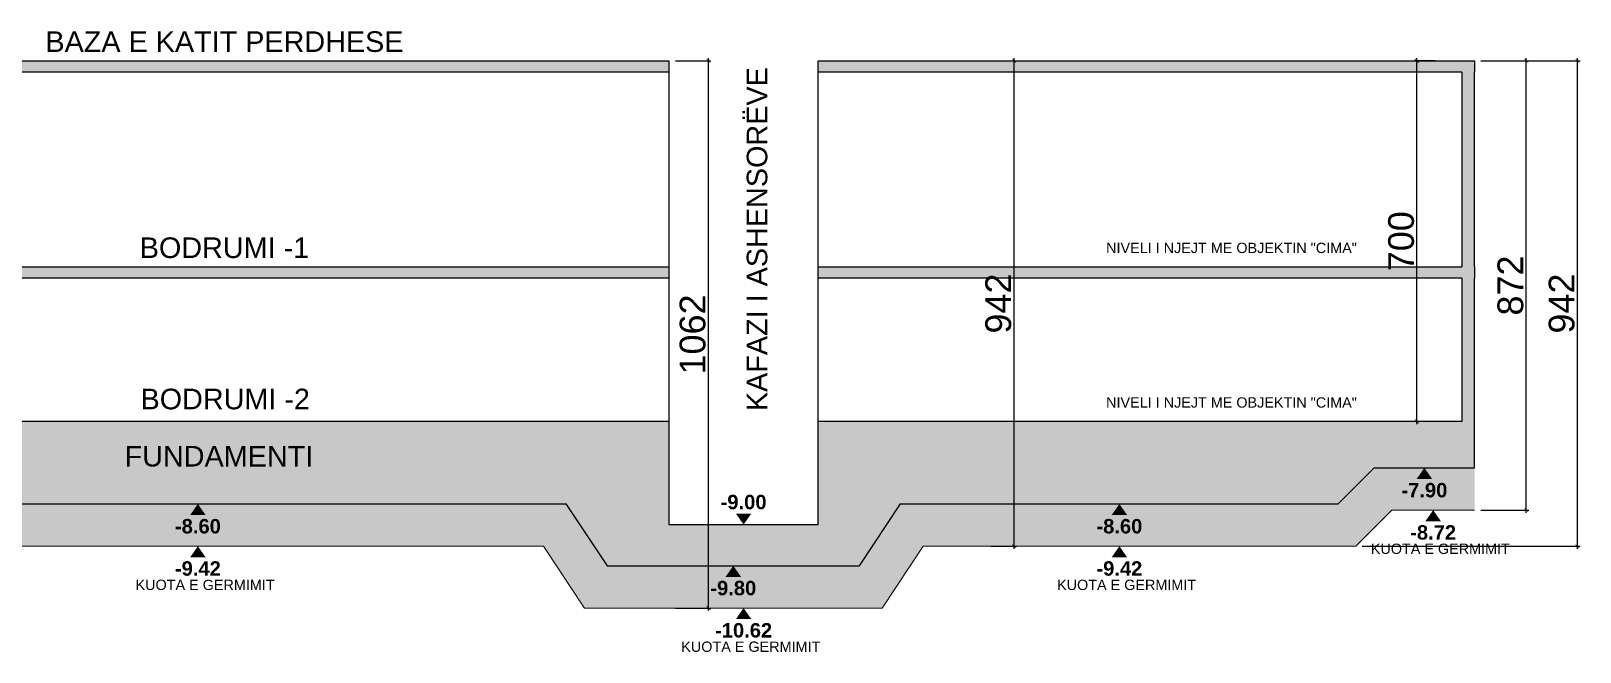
# Model space of a CAD drawing. Header units: centimetres. Extents: x 37128 to 49608, y -46114 to -40136.
# Drawn here: x 39523 to 42532, y -42978 to -41773 of the extents above; entities that cross this region are included whole.
import ezdxf
from ezdxf.enums import TextEntityAlignment as Align

# ---------------------------------------------------------------- set-up
doc = ezdxf.new("R2010")
doc.units = ezdxf.units.CM
doc.header["$LTSCALE"] = 50
doc.header["$MEASUREMENT"] = 0
doc.layers.get('0').update_dxf_attribs({"color": 8})
for name, color, linetype, lineweight in [('ARCHITECTE', 252, 'Continuous', 13), ('HACHURE BETON COUPE', 254, 'Continuous', 13), ('SOUS-RADIER', 253, 'Continuous', 18)]:
    doc.layers.add(name, color=color, linetype=linetype, lineweight=lineweight)
for name, color, linetype in [('ARMINF', 1, 'Continuous'), ('BORD', 5, 'Continuous'), ('COTE 100ème', 1, 'Continuous'), ('NIVEAU', 170, 'Continuous'), ('TEXTE', 7, 'Continuous')]:
    doc.layers.add(name, color=color, linetype=linetype)
doc.styles.add('RS_TEXT_1.10', font='arial.ttf', dxfattribs={"height": 2.5})
doc.styles.add('RS_TXT_50', font='arial.ttf', dxfattribs={"height": 12.5})
doc.styles.add('SMA_TEXT_1.200', font='arial.ttf', dxfattribs={"height": 50})
doc.styles.add('style2', font='arialbd.ttf', dxfattribs={"height": 20})
doc.dimstyles.new('RS_50CM_LINEAIRE', dxfattribs={"dimscale": 5, "dimtxt": 12.5, "dimasz": 1.5, "dimexe": 1, "dimexo": 2.5, "dimgap": 1, "dimtad": 1, "dimdec": 1, "dimrnd": 0.5, "dimdsep": 46, "dimtxsty": 'RS_TXT_50', "dimblk1": 'ARCHTICK', "dimblk2": 'ARCHTICK', "dimsah": 1, "dimcen": 2.5, "dimdle": 1, "dimclrt": 4, "dimadec": 0, "dimazin": 2, "dimtfac": 1, "dimtdec": 1, "dimtix": 1, "dimtmove": 2, "dimatfit": 3, "dimfxl": 1, "dimtolj": 1, "dimtzin": 0, "dimarcsym": 0})

# ---------------------------------------------------------------- blocks, each defined once
blk = doc.blocks.new('NIVEAU 50')
blk.add_lwpolyline([(0, 0, 0, 15, 0), (0, 10.7, 5, 5, 0)], format="xyseb")
blk = doc.blocks.new('_ArchTick')
at = {"color": 0, "linetype": 'ByBlock', "const_width": 0.15}
blk.add_lwpolyline([(-0.5, -0.5), (0.5, 0.5)], dxfattribs=at)
blk = doc.blocks.new('*D77')
at = {"layer": 'COTE 100ème', "color": 0, "lineweight": -2, "transparency": 16777216}
for p, q in [((40774.3, -41830.7), (40843.5, -41830.7)), ((40838.5, -42897.7), (40838.5, -41825.7)), ((40774.4, -42892.7), (40843.5, -42892.7))]:
    blk.add_line(p, q, dxfattribs=at)
at = {"layer": 'Defpoints', "color": 0, "transparency": 16777216}
for p in [(40761.8, -41830.7), (40838.5, -41830.7), (40761.9, -42892.7)]:
    blk.add_point(p, dxfattribs=at)
at = {"layer": 'COTE 100ème', "color": 0, "lineweight": -2, "transparency": 16777216, "xscale": 7.5, "yscale": 7.5, "zscale": 7.5}
for p, rotation in [((40838.5, -41830.7), 90), ((40838.5, -42892.7), 270)]:
    blk.add_blockref('_ArchTick', p, dxfattribs=dict(at, rotation=rotation))
at = {"layer": 'COTE 100ème', "color": 4, "transparency": 16777216, "insert": (40808, -42361.7), "char_height": 50, "attachment_point": 5, "rotation": 90, "style": 'SMA_TEXT_1.200'}
blk.add_mtext('\\A1;1062', dxfattribs=at)
blk = doc.blocks.new('*D78')
at = {"layer": 'COTE 100ème', "color": 0, "lineweight": -2, "transparency": 16777216}
for p, q in [((41368.2, -41830.7), (41437.3, -41830.7)), ((41432.3, -42777.7), (41432.3, -41825.7)), ((41386.9, -42772.7), (41437.3, -42772.7))]:
    blk.add_line(p, q, dxfattribs=at)
at = {"layer": 'Defpoints', "color": 0, "transparency": 16777216}
for p in [(41355.7, -41830.7), (41432.3, -41830.7), (41374.4, -42772.7)]:
    blk.add_point(p, dxfattribs=at)
at = {"layer": 'COTE 100ème', "color": 0, "lineweight": -2, "transparency": 16777216, "xscale": 7.5, "yscale": 7.5, "zscale": 7.5}
for p, rotation in [((41432.3, -41830.7), 90), ((41432.3, -42772.7), 270)]:
    blk.add_blockref('_ArchTick', p, dxfattribs=dict(at, rotation=rotation))
at = {"layer": 'COTE 100ème', "color": 4, "transparency": 16777216, "insert": (41401.8, -42301.7), "char_height": 50, "attachment_point": 5, "rotation": 90, "style": 'SMA_TEXT_1.200'}
blk.add_mtext('\\A1;942', dxfattribs=at)
blk = doc.blocks.new('*D79')
at = {"layer": 'COTE 100ème', "color": 0, "lineweight": -2, "transparency": 16777216}
for p, q in [((42339.2, -41830.7), (42432.2, -41830.7)), ((42427.2, -42707.7), (42427.2, -41825.7)), ((42339.2, -42702.7), (42432.2, -42702.7))]:
    blk.add_line(p, q, dxfattribs=at)
at = {"layer": 'Defpoints', "color": 0, "transparency": 16777216}
for p in [(42326.7, -41830.7), (42427.2, -41830.7), (42326.7, -42702.7)]:
    blk.add_point(p, dxfattribs=at)
at = {"layer": 'COTE 100ème', "color": 0, "lineweight": -2, "transparency": 16777216, "xscale": 7.5, "yscale": 7.5, "zscale": 7.5}
for p, rotation in [((42427.2, -41830.7), 90), ((42427.2, -42702.7), 270)]:
    blk.add_blockref('_ArchTick', p, dxfattribs=dict(at, rotation=rotation))
at = {"layer": 'COTE 100ème', "color": 4, "transparency": 16777216, "insert": (42396.6, -42266.7), "char_height": 50, "attachment_point": 5, "rotation": 90, "style": 'SMA_TEXT_1.200'}
blk.add_mtext('\\A1;872', dxfattribs=at)
blk = doc.blocks.new('*D80')
at = {"layer": 'COTE 100ème', "color": 0, "lineweight": -2, "transparency": 16777216}
for p, q in [((42250.1, -41830.7), (42209.8, -41830.7)), ((42214.8, -42535.7), (42214.8, -41825.7)), ((42271.4, -42530.7), (42209.8, -42530.7))]:
    blk.add_line(p, q, dxfattribs=at)
at = {"layer": 'Defpoints', "color": 0, "transparency": 16777216}
for p in [(42214.8, -41830.7), (42262.6, -41830.7), (42283.9, -42530.7)]:
    blk.add_point(p, dxfattribs=at)
at = {"layer": 'COTE 100ème', "color": 0, "lineweight": -2, "transparency": 16777216, "xscale": 7.5, "yscale": 7.5, "zscale": 7.5}
for p, rotation in [((42214.8, -41830.7), 90), ((42214.8, -42530.7), 270)]:
    blk.add_blockref('_ArchTick', p, dxfattribs=dict(at, rotation=rotation))
at = {"layer": 'COTE 100ème', "color": 4, "transparency": 16777216, "insert": (42184.3, -42180.7), "char_height": 50, "attachment_point": 5, "rotation": 90, "style": 'SMA_TEXT_1.200'}
blk.add_mtext('\\A1;700', dxfattribs=at)
blk = doc.blocks.new('*D108')
at = {"layer": 'COTE 100ème', "color": 0, "lineweight": -2, "transparency": 16777216}
for p, q in [((42339.2, -41830.7), (42531.6, -41830.7)), ((42526.6, -42777.7), (42526.6, -41825.7)), ((42108.3, -42772.7), (42531.6, -42772.7))]:
    blk.add_line(p, q, dxfattribs=at)
at = {"layer": 'Defpoints', "color": 0, "transparency": 16777216}
for p in [(42326.7, -41830.7), (42526.6, -41830.7), (42095.8, -42772.7)]:
    blk.add_point(p, dxfattribs=at)
at = {"layer": 'COTE 100ème', "color": 0, "lineweight": -2, "transparency": 16777216, "xscale": 7.5, "yscale": 7.5, "zscale": 7.5}
for p, rotation in [((42526.6, -41830.7), 90), ((42526.6, -42772.7), 270)]:
    blk.add_blockref('_ArchTick', p, dxfattribs=dict(at, rotation=rotation))
at = {"layer": 'COTE 100ème', "color": 4, "transparency": 16777216, "insert": (42496.1, -42301.7), "char_height": 50, "attachment_point": 5, "rotation": 90, "style": 'SMA_TEXT_1.200'}
blk.add_mtext('\\A1;942', dxfattribs=at)

msp = doc.modelspace()

# ---------------------------------------------------------------- hatches: boundary and pattern name
at = {"layer": 'HACHURE BETON COUPE'}
h = msp.add_hatch(color=256, dxfattribs=at)
h.paths.add_polyline_path([(42326.74, -42530.68), (42326.74, -42252.68), (42326.74, -42230.68), (42326.74, -41852.68), (42326.74, -41830.68), (41051.82, -41830.68), (41051.82, -41852.68), (42301.74, -41852.68), (42301.74, -42230.68), (41051.82, -42230.68), (41051.82, -42252.68), (42301.74, -42252.68), (42301.74, -42530.68), (41051.82, -42530.68), (41051.82, -42730.68), (40761.82, -42730.68), (40761.82, -42530.68), (38971.82, -42530.68), (38971.82, -42730.68), (38681.82, -42730.68), (38681.82, -42530.68), (37371.68, -42530.68), (37371.68, -42252.68), (38681.82, -42252.68), (38681.82, -42230.68), (37371.68, -42230.68), (37371.68, -41852.68), (38681.82, -41852.68), (38681.82, -41830.68), (37346.68, -41830.68), (37346.68, -41852.68), (37346.68, -42230.68), (37346.68, -42252.68), (37346.68, -42530.68), (37346.68, -42620.68), (37601.82, -42620.68), (37671.82, -42690.68), (38481.82, -42690.68), (38561.82, -42810.68), (39051.82, -42810.68), (39131.82, -42690.68), (40561.82, -42690.68), (40641.82, -42810.68), (41131.82, -42810.68), (41211.82, -42690.68), (42061.82, -42690.68), (42131.82, -42620.68), (42326.74, -42620.68)])
h.paths.add_polyline_path([(40761.82, -42230.68), (38971.82, -42230.68), (38971.82, -42252.68), (40761.82, -42252.68)], flags=17)
h.paths.add_polyline_path([(40761.82, -41830.68), (38971.82, -41830.68), (38971.82, -41852.68), (40761.82, -41852.68)], flags=17)
at = {"layer": 'SOUS-RADIER', "lineweight": 20, "true_color": 0xcecce6}
h = msp.add_hatch(dxfattribs=at)
h.set_pattern_fill('GRAVEL', color=254, scale=40, angle=37, style=0)
h.set_pattern_definition([(265.0127875, (-1.072, 49.2777), (-38.90995488, -480.08959103), [5.38144, -532.763522]), (221.9697407, (-1.5397, 43.9166), (359.272443897, 320.816631515), [9.23472, -914.23699]), (169.510447, (-8.4057, 37.741), (584.25281421, -110.67361516), [6.51152, -644.641304]), (304.273689, (-14.8463, 20.3663), (-449.50659812, 662.981008964), [8.40952, -832.542322]), (329.833654, (-10.1105, 13.417), (-448.59831312, 262.98204019), [8.2462, -816.374925]), (34.273689, (-2.981, 9.2733), (-662.981008964, -449.50659812), [8.40952, -832.542322]), (74.6942405, (3.9682, 14.009), (-174.564455964, -632.398016058), [11.12116, -1100.993942]), (109.2553284, (6.9039, 24.7357), (-305.97927756, 871.307455324), [10.49952, -1039.45286]), (158.4295656, (3.4413, 34.6479), (-568.507175254, 222.709657816), [8.438, -835.362924]), (212.236358, (-4.4057, 37.75), (375.47222535, 232.85318979), [9.63328, -472.030503]), (259.3974378, (-12.5541, 32.6116), (-118.546434636, -640.270835534), [12.45792, -1233.335]), (175.814075, (17.0204, 43.8788), (-368.05354837, 23.16431593), [4.25204, -420.953793]), (208.4692344, (12.7797, 44.1891), (463.43566708, 249.052971235), [8.08948, -800.860457]), (262, (5.668, 40.333), (24.072601, -31.94542), [5.65684, -50.911702]), (240.198591, (0.5435, 42.4813), (111.58190016, 184.25384543), [3.04632, -301.584604]), (328.80141, (-0.9705, 39.838), (-104.1632232, 71.7636603), [4.30812, -211.098472]), (67.963757, (2.7146, 37.606), (47.69105935, 136.1086436), [6.99716, -226.240916]), (198.56505, (5.34, 44.092), (87.9634417, 16.1997815), [5.05964, -121.431466]), (53.3895403, (-19.4988, 25.8758), (247.23640124, 336.56227047), [7.088, -701.713806]), (107.346176, (-15.2717, 31.5654), (137.01692858, -447.69002813), [5.94644, -588.69631]), (330.198591, (0.5254, 50.4813), (-184.25384543, 111.58190016), [6.0926, -298.538324]), (20.6104597, (5.8123, 47.4533), (-391.6720068, -144.889748055), [7.088, -701.713806]), (16.443955, (-4.574, 6.0696), (-207.87230386, -56.47216383), [6.8352, -334.92495]), (331.7751406, (1.9818, 8.0045), (-424.5257122, 231.03661979), [5.72712, -566.985723]), (103.801409, (24.9174, 18.7766), (-56.47216383, 207.87230386), [6.0926, -298.538324]), (54.3540246, (23.464, 24.6933), (-319.00006152, -440.72549365), [6.70524, -663.816945]), (106.443955, (9.264, 6.981), (56.47216383, -207.87230386), [3.4176, -338.34255]), (138.309932, (23.001, 17.332), (-128.2358241, 103.7090807), [2.0396, -201.92118]), (202.963757, (21.478, 18.689), (119.9088621, 40.2723824), [8.2462, -156.678025]), (223.009006, (13.885, 15.4716), (295.38160309, 272.67142966), [7.642, -756.556927]), (340.690068, (4.881, 34.731), (-80.0906223, 39.8182399), [5.76888, -138.45317]), (30.1572266, (10.3255, 32.8235), (591.217348684, 345.34337494), [10.07176, -997.102505]), (97.945396, (19.034, 37.8833), (40.72652488, -319.90834652), [4.11824, -407.706966]), (127, (18.465, 41.962), (-56.018021, 7.87282), [2.4, -37.6]), (157.256437, (12.5238, 15.9485), (296.28988809, -127.32753911), [5.55696, -550.1408]), (85.0127875, (7.399, 18.0968), (38.90995488, 480.08959103), [10.76288, -527.382082]), (37, (8.335, 28.82), (7.87282, 56.018021), [10.4, -29.6]), (2.3048465, (16.6404, 35.078), (487.9624105, 17.10806645), [6.32456, -626.130972]), (291.054604, (22.96, 35.332), (64.3449833, -151.85428253), [5.82408, -285.380316]), (244.6459754, (25.0522, 29.897), (-366.236978375, -776.833621614), [9.4826, -938.778967]), (212.4260787, (20.9916, 21.3277), (-439.36306615, -280.998391637), [10.03196, -993.162936])])
h.paths.add_polyline_path([(42095.79, -42772.68), (42165.79, -42702.68), (42326.74, -42702.68), (42326.74, -42620.68), (42131.82, -42620.68), (42061.82, -42690.68), (41211.82, -42690.68), (41131.82, -42810.68), (40641.82, -42810.68), (40561.82, -42690.68), (39131.82, -42690.68), (39051.82, -42810.68), (38561.82, -42810.68), (38481.82, -42690.68), (37671.82, -42690.68), (37601.82, -42620.68), (37346.68, -42620.68), (37346.68, -42702.68), (37567.86, -42702.68), (37637.86, -42772.68), (38437.94, -42772.68), (38517.94, -42892.68), (39098.63, -42888.3), (39175.71, -42772.68), (40517.94, -42772.68), (40597.94, -42892.68), (41175.71, -42892.68), (41255.71, -42772.68)])

# ---------------------------------------------------------------- linework, layer by layer
at = {"layer": 'ARCHITECTE'}
for points in [[(37346.68, -42620.68), (37601.82, -42620.68), (37671.82, -42690.68), (38481.82, -42690.68), (38561.82, -42810.68), (39051.82, -42810.68), (39131.82, -42690.68), (40561.82, -42690.68), (40641.82, -42810.68), (41131.82, -42810.68), (41211.82, -42690.68), (42061.82, -42690.68), (42131.82, -42620.68), (42326.74, -42620.68)], [(37346.68, -42702.68), (37567.86, -42702.68), (37637.86, -42772.68), (38437.94, -42772.68), (38517.94, -42892.68), (39095.71, -42892.68), (39175.71, -42772.68), (40517.94, -42772.68), (40597.94, -42892.68), (41175.71, -42892.68), (41255.71, -42772.68), (42095.79, -42772.68), (42165.79, -42702.68), (42326.74, -42702.68)]]:
    msp.add_lwpolyline(points, dxfattribs=at)
at = {"layer": 'ARMINF'}
msp.add_lwpolyline([(39131.82, -42690.68), (40561.82, -42690.68)], dxfattribs=at)
at = {"layer": 'BORD'}
for points in [[(38971.82, -41830.68), (40761.82, -41830.68)], [(40761.82, -41852.68), (38971.82, -41852.68)], [(40761.82, -41830.68), (40761.82, -42730.68), (41051.82, -42730.68), (41051.82, -41830.68)], [(41051.82, -41830.68), (42326.74, -41830.68), (42326.74, -41852.68)], [(42301.74, -41852.68), (41051.82, -41852.68)], [(42301.74, -41852.68), (42301.74, -42230.68)], [(42326.74, -42230.68), (42326.74, -41852.68)], [(38971.82, -42230.68), (40761.82, -42230.68)], [(41051.82, -42230.68), (42301.74, -42230.68)], [(42326.74, -42230.68), (42326.74, -42252.68)], [(40761.82, -42252.68), (38971.82, -42252.68)], [(42301.74, -42252.68), (41051.82, -42252.68)], [(42301.74, -42252.68), (42301.74, -42530.68)], [(42326.74, -42530.68), (42326.74, -42252.68)], [(40761.82, -42530.68), (38971.82, -42530.68)], [(42301.74, -42530.68), (41051.82, -42530.68)], [(41211.82, -42690.68), (42061.82, -42690.68), (42131.82, -42620.68), (42326.74, -42620.68), (42326.74, -42530.68)], [(40561.82, -42690.68), (40641.82, -42810.68), (41131.82, -42810.68), (41211.82, -42690.68)]]:
    msp.add_lwpolyline(points, dxfattribs=at)

# ---------------------------------------------------------------- block references
at = {"layer": 'NIVEAU'}
ref = msp.add_blockref('NIVEAU 50', (42229.28, -42620.68), dxfattribs=dict(at, xscale=-2, yscale=2, zscale=2, rotation=180))
ref.add_attrib('NIVEAU', '-7.90', dxfattribs={"height": 28, "style": 'style2'}).set_placement((42229.28, -42686.25), align=Align.BOTTOM_CENTER)
ref = msp.add_blockref('NIVEAU 50', (39846.82, -42690.68), dxfattribs=dict(at, xscale=-2, yscale=2, zscale=2, rotation=180))
ref.add_attrib('NIVEAU', '-8.60', dxfattribs={"height": 28, "style": 'style2'}).set_placement((39846.82, -42756.25), align=Align.BOTTOM_CENTER)
ref = msp.add_blockref('NIVEAU 50', (40906.82, -42730.68), dxfattribs=dict(at, xscale=2, yscale=2, zscale=2))
ref.add_attrib('NIVEAU', '-9.00', dxfattribs={"height": 28, "style": 'style2'}).set_placement((40906.82, -42709.33), align=Align.BOTTOM_CENTER)
ref = msp.add_blockref('NIVEAU 50', (41636.82, -42690.68), dxfattribs=dict(at, xscale=-2, yscale=2, zscale=2, rotation=180))
ref.add_attrib('NIVEAU', '-8.60', dxfattribs={"height": 28, "style": 'style2'}).set_placement((41636.82, -42756.25), align=Align.BOTTOM_CENTER)
ref = msp.add_blockref('NIVEAU 50', (42246.27, -42702.68), dxfattribs=dict(at, xscale=-2, yscale=2, zscale=2, rotation=180))
ref.add_attrib('NIVEAU', '-8.72', dxfattribs={"height": 28, "style": 'style2'}).set_placement((42246.27, -42768.25), align=Align.BOTTOM_CENTER)
ref = msp.add_blockref('NIVEAU 50', (39846.82, -42772.68), dxfattribs=dict(at, xscale=-2, yscale=2, zscale=2, rotation=180))
ref.add_attrib('NIVEAU', '-9.42', dxfattribs={"height": 28, "style": 'style2'}).set_placement((39846.82, -42838.25), align=Align.BOTTOM_CENTER)
ref = msp.add_blockref('NIVEAU 50', (41636.82, -42772.68), dxfattribs=dict(at, xscale=-2, yscale=2, zscale=2, rotation=180))
ref.add_attrib('NIVEAU', '-9.42', dxfattribs={"height": 28, "style": 'style2'}).set_placement((41636.82, -42838.25), align=Align.BOTTOM_CENTER)
ref = msp.add_blockref('NIVEAU 50', (40886.82, -42810.68), dxfattribs=dict(at, xscale=-2, yscale=2, zscale=2, rotation=180))
ref.add_attrib('NIVEAU', '-9.80', dxfattribs={"height": 28, "style": 'style2'}).set_placement((40886.82, -42876.25), align=Align.BOTTOM_CENTER)
ref = msp.add_blockref('NIVEAU 50', (40906.85, -42892.68), dxfattribs=dict(at, xscale=-2, yscale=2, zscale=2, rotation=180))
ref.add_attrib('NIVEAU', '-10.62', dxfattribs={"height": 28, "style": 'style2'}).set_placement((40906.85, -42958.25), align=Align.BOTTOM_CENTER)

# ---------------------------------------------------------------- texts
at = {"layer": 'TEXTE', "style": 'RS_TEXT_1.10'}
for s, height, p in [('BAZA E KATIT PERDHESE', 40, (39898.43, -41793.34)), ('BODRUMI -1', 40, (39898.43, -42193.34)), ('NIVELI I NJEJT ME OBJEKTIN "CIMA"', 20, (41854.57, -42193.69)), ('BODRUMI -2', 40, (39899.93, -42486.94)), ('NIVELI I NJEJT ME OBJEKTIN "CIMA"', 20, (41854.57, -42493.69)), ('FUNDAMENTI', 40, (39887.7, -42597.94)), ('KUOTA E GERMIMIT', 20, (42260.25, -42777.65)), ('KUOTA E GERMIMIT', 20, (39860.8, -42847.65)), ('KUOTA E GERMIMIT', 20, (41650.8, -42847.65)), ('KUOTA E GERMIMIT', 20, (40920.83, -42967.65))]:
    msp.add_text(s, height=height, dxfattribs=at).set_placement(p, align=Align.MIDDLE_CENTER)
msp.add_text('KAFAZI I ASHENSORËVE', height=40, rotation=90, dxfattribs=at).set_placement((40932.88, -42176.71), align=Align.MIDDLE_CENTER)

# ---------------------------------------------------------------- dimensions: what is measured, and where the dimension line sits
at = {"layer": 'COTE 100ème'}
for base, p1, p2, picture, middle in [((40838.5, -41830.68), (40761.95, -42892.68), (40761.82, -41830.68), '*D77', (40807.97, -42361.68)), ((41432.28, -41830.68), (41374.35, -42772.68), (41355.73, -41830.68), '*D78', (41401.76, -42301.68)), ((42526.59, -41830.68), (42095.79, -42772.68), (42326.74, -41830.68), '*D108', (42496.06, -42301.68)), ((42214.81, -41830.68), (42283.89, -42530.68), (42262.64, -41830.68), '*D80', (42184.29, -42180.68)), ((42427.17, -41830.68), (42326.74, -42702.68), (42326.74, -41830.68), '*D79', (42396.64, -42266.68))]:
    dim = msp.add_linear_dim(base=base, p1=p1, p2=p2, angle=90, dimstyle='RS_50CM_LINEAIRE', override={"dimtxsty": 'SMA_TEXT_1.200'}, dxfattribs=at)
    dim.commit()
    dim.dimension.update_dxf_attribs({"geometry": picture, "text_midpoint": middle})

doc.saveas('drawing.dxf')
